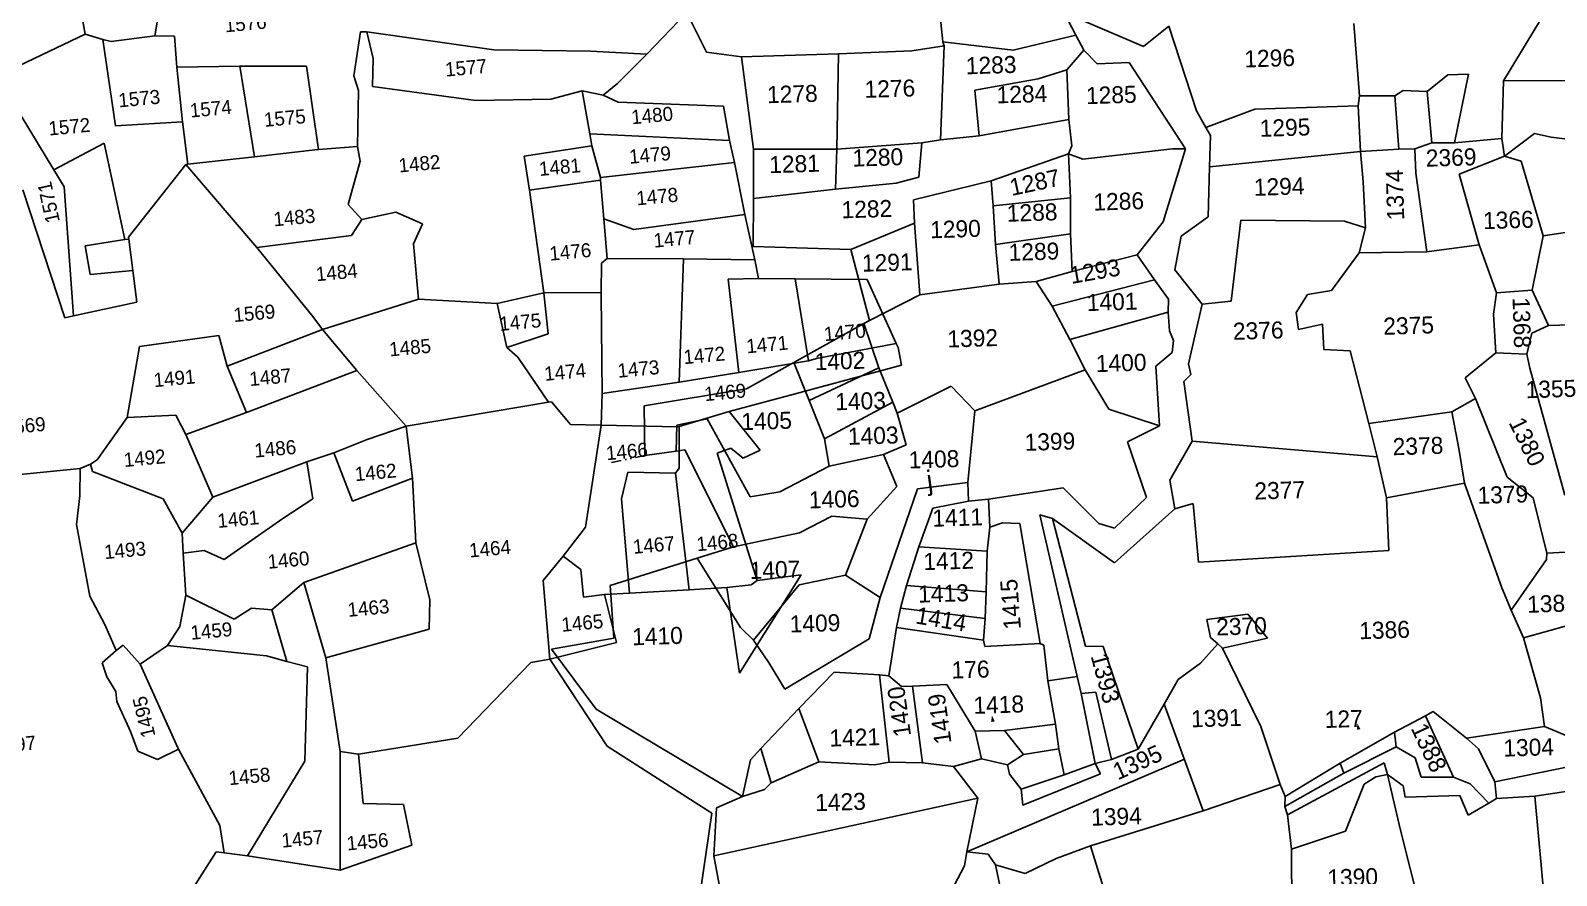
# Model space of a CAD drawing. Header units: metres. Extents: x 277585 to 230369286191, y 2057030 to 115415464409.
# Drawn here: x 279539 to 280332, y 2057483 to 2057923 of the extents above; entities that cross this region are included whole.
import ezdxf
from ezdxf.enums import TextEntityAlignment as Align

# ---------------------------------------------------------------- set-up
doc = ezdxf.new("R2010")
doc.units = ezdxf.units.M
doc.header["$MEASUREMENT"] = 0
doc.linetypes.add('DIVIDE', pattern=[1.25, 0.5, -0.25, 0, -0.25, 0, -0.25])
for name, color, linetype in [('OFF', 1, 'Continuous'), ('POLY_PARCEL', 6, 'Continuous'), ('POLY_ROAD', 30, 'Continuous'), ('TEXT_MAPOUT', 7, 'Continuous'), ('TEXT_PARCEL', 7, 'Continuous'), ('V_BOUND_LINE', 7, 'Continuous'), ('V_DIVIDE_LINE', 7, 'DIVIDE')]:
    doc.layers.add(name, color=color, linetype=linetype)
doc.styles.add('TEXT_MAP', font='', dxfattribs={"height": 1.8})
doc.styles.get('TEXT_MAP').set_extended_font_data('Kruti Dev 050')

msp = doc.modelspace()

# ---------------------------------------------------------------- hatches: boundary and pattern name
h = msp.add_hatch(color=256)
h.paths.add_polyline_path([(280039.15, 2057563.23), (280040.11, 2057563.4), (280038.61, 2057566.35)])
h.paths.add_polyline_path([(280038.61, 2057566.35), (280038.2, 2057563.07), (280039.15, 2057563.23)])
h = msp.add_hatch(color=256)
h.paths.add_polyline_path([(280229.17, 2057559.19), (280230.12, 2057559.36), (280228.62, 2057562.31)])
h.paths.add_polyline_path([(280228.62, 2057562.31), (280228.22, 2057559.02), (280229.17, 2057559.19)])

# ---------------------------------------------------------------- linework, layer by layer
at = {"layer": 'OFF'}
for p, q in [((280063.5, 2057670.81), (280070.1, 2057668.83)), ((280138.61, 2057543.76), (280025.63, 2057495.63)), ((279894.13, 2057493.49), (280031.29, 2057523.46))]:
    msp.add_line(p, q, dxfattribs=at)
at = {"layer": 'POLY_PARCEL'}
for p, q in [((279560.06, 2057961.59), (279567.41, 2057920.59)), ((279609.94, 2057957.41), (279603.55, 2057919.72)), ((280013.11, 2057916.71), (280010.02, 2057946.14)), ((279859.22, 2057910.25), (279879.79, 2057931.79)), ((280304.54, 2057896.41), (280323.16, 2057927.24)), ((279567.41, 2057920.59), (279521.36, 2057898.88)), ((279567.41, 2057920.59), (279576.5, 2057917.9)), ((279580.84, 2057916.89), (279603.55, 2057919.72)), ((279603.55, 2057919.72), (279613.81, 2057919.61)), ((279613.81, 2057919.61), (279614.98, 2057903.45)), ((279706.96, 2057898.95), (279710.48, 2057921.89)), ((279710.48, 2057921.89), (279713.66, 2057921.83)), ((279713.66, 2057921.83), (279717.07, 2057908.01)), ((279713.66, 2057921.83), (279779.78, 2057912.43)), ((280049.63, 2057912.33), (280082.27, 2057920.11)), ((280226.77, 2057926.24), (280229.71, 2057888.62)), ((279576.5, 2057917.9), (279583.16, 2057872.95)), ((279576.5, 2057917.9), (279580.84, 2057916.89)), ((279779.78, 2057912.43), (279830.04, 2057911.81)), ((279830.04, 2057911.81), (279859.22, 2057910.25)), ((279958.88, 2057910.46), (279997.05, 2057911.94)), ((279997.05, 2057911.94), (280013.71, 2057914.59)), ((280013.71, 2057914.59), (280011.93, 2057865.64)), ((280013.11, 2057916.71), (280049.63, 2057912.33)), ((280013.71, 2057914.59), (280013.11, 2057916.71)), ((280077.46, 2057902.18), (280086.3, 2057912.39)), ((279614.98, 2057903.45), (279647.8, 2057904.03)), ((279617.98, 2057875.11), (279614.98, 2057903.45)), ((279647.8, 2057904.03), (279682.44, 2057904.08)), ((279647.8, 2057904.03), (279655.35, 2057856.95)), ((279682.44, 2057904.08), (279688.59, 2057860.75)), ((279717.07, 2057908.01), (279716.66, 2057893.49)), ((279843.94, 2057895.08), (279859.22, 2057910.25)), ((279958.88, 2057910.46), (279908.42, 2057908.81)), ((279957.95, 2057860.93), (279958.88, 2057910.46)), ((279551.01, 2057850.06), (279521.36, 2057898.88)), ((279709.43, 2057891.4), (279706.96, 2057898.95)), ((279836.65, 2057889), (279843.94, 2057895.08)), ((280062.62, 2057897.45), (280029.78, 2057891.55)), ((280077.46, 2057902.18), (280062.62, 2057897.45)), ((280078.56, 2057876.24), (280077.46, 2057902.18)), ((280275.54, 2057899.49), (280264.8, 2057890.92)), ((280286.23, 2057899.82), (280275.54, 2057899.49)), ((280279.07, 2057864.16), (280286.23, 2057899.82)), ((280304.54, 2057896.41), (280303.61, 2057866.44)), ((280339.08, 2057896.55), (280304.54, 2057896.41)), ((279708.94, 2057862.3), (279709.43, 2057891.4)), ((279716.66, 2057893.49), (279770.37, 2057886.13)), ((279770.37, 2057886.13), (279809.38, 2057886.92)), ((279809.38, 2057886.92), (279825.62, 2057891.14)), ((279836.65, 2057889), (279825.62, 2057891.14)), ((279825.62, 2057891.14), (279829.63, 2057868.83)), ((279844.36, 2057885.31), (279836.65, 2057889)), ((280029.78, 2057891.55), (280032.04, 2057867.78)), ((280229.71, 2057888.62), (280228.95, 2057883.4)), ((280229.71, 2057888.62), (280248.05, 2057888.57)), ((280248.05, 2057888.57), (280252.25, 2057891.45)), ((280248.05, 2057888.57), (280250.13, 2057860.82)), ((280252.25, 2057891.45), (280264.8, 2057890.92)), ((280264.8, 2057890.92), (280267.15, 2057864.1)), ((279899.06, 2057883.26), (279844.36, 2057885.31)), ((279902.2, 2057865.4), (279899.06, 2057883.26)), ((280175.19, 2057881.75), (280149.83, 2057872.14)), ((280228.95, 2057883.4), (280175.19, 2057881.75)), ((280230.13, 2057859.58), (280228.95, 2057883.4)), ((279583.16, 2057872.95), (279617.98, 2057875.11)), ((279620.76, 2057853.04), (279617.98, 2057875.11)), ((280032.04, 2057867.78), (280078.56, 2057876.24)), ((280080.2, 2057862.54), (280078.56, 2057876.24)), ((279551.01, 2057850.06), (279577.29, 2057863.92)), ((279577.29, 2057863.92), (279588.02, 2057813.83)), ((279829.63, 2057868.83), (279902.2, 2057865.4)), ((279829.63, 2057868.83), (279830.75, 2057862.65)), ((279904.75, 2057853.86), (279902.2, 2057865.4)), ((279957.95, 2057860.93), (280002.19, 2057864.12)), ((280002.19, 2057864.12), (280000.59, 2057846.35)), ((280011.93, 2057865.64), (280002.19, 2057864.12)), ((280032.04, 2057867.78), (280011.93, 2057865.64)), ((280267.15, 2057864.1), (280258.37, 2057861.08)), ((280267.15, 2057864.1), (280279.07, 2057864.16)), ((280303.61, 2057866.44), (280279.07, 2057864.16)), ((280305.08, 2057857.15), (280303.61, 2057866.44)), ((280320.62, 2057868.93), (280305.08, 2057857.15)), ((280329.24, 2057867.05), (280320.62, 2057868.93)), ((280343.05, 2057865.34), (280329.24, 2057867.05)), ((279620.76, 2057853.04), (279655.35, 2057856.95)), ((279655.35, 2057856.95), (279688.23, 2057860.72)), ((279688.23, 2057860.72), (279688.59, 2057860.75)), ((279688.59, 2057860.75), (279708.94, 2057862.3)), ((279708.94, 2057862.3), (279710.36, 2057854.65)), ((279830.75, 2057862.65), (279795.55, 2057857.25)), ((279795.55, 2057857.25), (279798.26, 2057839.48)), ((279830.75, 2057862.65), (279835.12, 2057846.1)), ((279957.95, 2057860.93), (279914.69, 2057860.87)), ((279957.36, 2057840.14), (279957.95, 2057860.93)), ((280038.26, 2057844.45), (280078.49, 2057858.51)), ((280078.49, 2057858.51), (280080.2, 2057862.54)), ((280078.49, 2057858.51), (280079.5, 2057835.62)), ((280078.49, 2057858.51), (280085.92, 2057855.68)), ((280085.92, 2057855.68), (280132.53, 2057861.08)), ((280132.53, 2057861.08), (280139.23, 2057861.13)), ((280230.13, 2057859.58), (280151.73, 2057851.71)), ((280250.13, 2057860.82), (280230.13, 2057859.58)), ((280231.5, 2057843.89), (280230.13, 2057859.58)), ((280258.37, 2057861.08), (280250.13, 2057860.82)), ((280258.88, 2057848.4), (280258.37, 2057861.08)), ((280281.52, 2057847.87), (280305.08, 2057857.15)), ((280305.08, 2057857.15), (280313.72, 2057854.66)), ((279556.41, 2057841.37), (279551.01, 2057850.06)), ((279619.67, 2057852.92), (279589.96, 2057815.17)), ((279619.67, 2057852.92), (279620.76, 2057853.04)), ((279656.57, 2057809.72), (279619.67, 2057852.92)), ((279710.36, 2057854.65), (279703.97, 2057832.15)), ((279835.12, 2057846.1), (279904.75, 2057853.86)), ((279910.21, 2057826.88), (279904.75, 2057853.86)), ((280264.71, 2057807.44), (280258.88, 2057848.4)), ((280291.81, 2057811.21), (280281.52, 2057847.87)), ((280313.72, 2057854.66), (280325.16, 2057815.73)), ((279556.75, 2057773.21), (279535, 2057839.73)), ((279561.24, 2057774.18), (279556.41, 2057841.37)), ((279798.26, 2057839.48), (279835.24, 2057844.69)), ((279798.26, 2057839.48), (279805.71, 2057786.12)), ((279835.12, 2057846.1), (279835.24, 2057844.69)), ((279835.24, 2057844.69), (279836.93, 2057824.72)), ((279957.36, 2057840.14), (279914.61, 2057835.2)), ((279988.76, 2057843.24), (279957.36, 2057840.14)), ((280000.59, 2057846.35), (279988.76, 2057843.24)), ((280038.26, 2057844.45), (279997.78, 2057834.51)), ((280039.27, 2057831.34), (280038.26, 2057844.45)), ((280232.82, 2057819.98), (280231.5, 2057843.89)), ((279703.97, 2057832.15), (279711.06, 2057824.34)), ((279997.78, 2057834.51), (279998.29, 2057822.47)), ((280079.5, 2057835.62), (280039.27, 2057831.34)), ((280039.27, 2057831.34), (280040.47, 2057811.32)), ((280079.44, 2057816.79), (280079.5, 2057835.62)), ((279705.82, 2057816.07), (279711.06, 2057824.34)), ((279711.06, 2057824.34), (279728.74, 2057828.1)), ((279728.74, 2057828.1), (279742.74, 2057821.99)), ((279836.93, 2057824.72), (279852.48, 2057819.1)), ((279836.93, 2057824.72), (279838.68, 2057804.03)), ((279852.48, 2057819.1), (279910.21, 2057826.88)), ((279915.35, 2057803.32), (279910.21, 2057826.88)), ((280162.91, 2057781.89), (280168.04, 2057823.91)), ((280168.04, 2057823.91), (280221.87, 2057823.42)), ((280221.87, 2057823.42), (280232.82, 2057819.98)), ((279656.57, 2057809.72), (279705.82, 2057816.07)), ((279742.74, 2057821.99), (279738.05, 2057811.66)), ((279998.29, 2057822.47), (279965.22, 2057808.73)), ((280001.22, 2057785.06), (279998.29, 2057822.47)), ((280040.47, 2057811.32), (280079.44, 2057816.79)), ((280079.44, 2057816.79), (280080.34, 2057797.26)), ((280229.42, 2057807), (280232.82, 2057819.98)), ((280319.44, 2057787.61), (280325.16, 2057815.73)), ((280325.16, 2057815.73), (280339, 2057817.85)), ((279588.02, 2057813.83), (279567.41, 2057810.6)), ((279567.41, 2057810.6), (279569.87, 2057795.63)), ((279590.09, 2057814.16), (279588.02, 2057813.83)), ((279589.96, 2057815.17), (279590.09, 2057814.16)), ((279590.09, 2057814.16), (279592.13, 2057797.73)), ((279685.71, 2057773.92), (279656.57, 2057809.72)), ((279738.05, 2057811.66), (279740.61, 2057782.88)), ((280042.3, 2057790.65), (280040.47, 2057811.32)), ((280291.81, 2057811.21), (280264.71, 2057807.44)), ((280300.84, 2057786.12), (280291.81, 2057811.21)), ((279835.49, 2057786.3), (279835.72, 2057801.64)), ((279835.72, 2057801.64), (279838.68, 2057804.03)), ((279838.68, 2057804.03), (279878.29, 2057803.84)), ((279878.29, 2057803.84), (279876.14, 2057739.69)), ((279878.29, 2057803.84), (279915.35, 2057803.32)), ((279917.23, 2057793.68), (279915.35, 2057803.32)), ((280080.34, 2057797.26), (280114.15, 2057805.92)), ((280229.42, 2057807), (280215.02, 2057787.46)), ((280264.71, 2057807.44), (280229.42, 2057807)), ((279569.87, 2057795.63), (279592.13, 2057797.73)), ((279592.13, 2057797.73), (279594.18, 2057781.29)), ((279901.55, 2057793.28), (279917.23, 2057793.68)), ((279907.13, 2057744.69), (279901.55, 2057793.28)), ((279936.39, 2057793.5), (279917.23, 2057793.68)), ((279936.39, 2057793.5), (279943.32, 2057750.89)), ((279973.75, 2057793.05), (279936.39, 2057793.5)), ((279988.89, 2057759.76), (279973.75, 2057793.05)), ((280061.54, 2057792.11), (280042.3, 2057790.65)), ((280061.54, 2057792.11), (280080.34, 2057797.26)), ((280069.89, 2057779.24), (280061.54, 2057792.11)), ((280069.89, 2057779.24), (280123.11, 2057792.91)), ((279781.47, 2057780.68), (279805.71, 2057786.12)), ((279805.71, 2057786.12), (279835.49, 2057786.3)), ((279805.71, 2057786.12), (279808.05, 2057764.79)), ((279835.47, 2057785.36), (279835.49, 2057786.3)), ((279836.03, 2057733.83), (279835.47, 2057785.36)), ((279974.91, 2057771.75), (280001.22, 2057785.06)), ((280042.3, 2057790.65), (280001.22, 2057785.06)), ((280202.56, 2057785.24), (280196.73, 2057775.89)), ((280215.02, 2057787.46), (280202.56, 2057785.24)), ((280300.84, 2057786.12), (280299.34, 2057775.07)), ((280319.44, 2057787.61), (280300.84, 2057786.12)), ((280327.81, 2057769.21), (280319.44, 2057787.61)), ((279594.18, 2057781.29), (279561.24, 2057774.18)), ((279740.61, 2057782.88), (279690.62, 2057767.18)), ((279781.47, 2057780.68), (279740.61, 2057782.88)), ((279786.43, 2057757.83), (279781.47, 2057780.68)), ((280079.05, 2057761.92), (280069.89, 2057779.24)), ((280079.05, 2057761.92), (280130.24, 2057776.06)), ((280147.95, 2057780.25), (280162.91, 2057781.89)), ((280196.73, 2057775.89), (280197.91, 2057767.07)), ((279561.24, 2057774.18), (279556.75, 2057773.21)), ((279690.62, 2057767.18), (279685.71, 2057773.92)), ((279979.75, 2057747.13), (279972.11, 2057770.19)), ((280197.91, 2057767.07), (280210.36, 2057769.9)), ((280210.36, 2057769.9), (280211.07, 2057756.78)), ((280299.34, 2057775.07), (280300.57, 2057754.94)), ((280319.21, 2057765.29), (280327.81, 2057769.21)), ((280339.26, 2057769.57), (280327.81, 2057769.21)), ((279636.83, 2057763.93), (279595.64, 2057758.33)), ((279641.14, 2057748.08), (279636.83, 2057763.93)), ((279641.14, 2057748.08), (279690.62, 2057767.18)), ((279690.62, 2057767.18), (279708.51, 2057745.88)), ((279808.05, 2057764.79), (279786.43, 2057757.83)), ((280087.11, 2057746.13), (280079.05, 2057761.92)), ((280316.64, 2057754.36), (280319.21, 2057765.29)), ((279595.64, 2057758.33), (279589.19, 2057721.34)), ((279786.43, 2057757.83), (279792.21, 2057752.71)), ((279792.21, 2057752.71), (279808.22, 2057729.26)), ((279943.32, 2057750.89), (279947.46, 2057751.98)), ((279947.46, 2057751.98), (279988.89, 2057759.76)), ((279989.81, 2057757.74), (279988.89, 2057759.76)), ((279991.64, 2057748.59), (279989.81, 2057757.74)), ((280211.07, 2057756.78), (280224.85, 2057755.98)), ((280224.85, 2057755.98), (280234.48, 2057718.21)), ((280284.52, 2057742), (280300.57, 2057754.94)), ((280300.57, 2057754.94), (280316.64, 2057754.36)), ((280316.64, 2057754.36), (280318.14, 2057747.02)), ((279651.17, 2057723.93), (279641.14, 2057748.08)), ((279708.51, 2057745.88), (279651.17, 2057723.93)), ((279708.51, 2057745.88), (279734.19, 2057716.83)), ((279876.14, 2057739.69), (279907.13, 2057744.69)), ((279943.32, 2057750.89), (279907.13, 2057744.69)), ((279943.58, 2057730.13), (279935.66, 2057749.97)), ((279938.96, 2057734.36), (279991.64, 2057748.59)), ((279943.58, 2057730.13), (279979.75, 2057747.13)), ((279979.75, 2057747.13), (279987.03, 2057729.32)), ((280029.66, 2057724.82), (280087.11, 2057746.13)), ((280087.11, 2057746.13), (280099.35, 2057725.73)), ((280318.14, 2057747.02), (280336.37, 2057680.96)), ((279876.14, 2057739.69), (279836.03, 2057733.83)), ((280017.35, 2057737.58), (279989.34, 2057723.58)), ((280029.66, 2057724.82), (280017.35, 2057737.58)), ((280289.88, 2057731.18), (280284.52, 2057742)), ((279734.19, 2057716.83), (279808.22, 2057729.26)), ((279808.22, 2057729.26), (279809.72, 2057729.52)), ((279809.72, 2057729.52), (279819.52, 2057717.66)), ((279836.03, 2057733.83), (279835.45, 2057717.38)), ((279902.07, 2057724.54), (279938.96, 2057734.36)), ((279951.53, 2057710.2), (279943.58, 2057730.13)), ((279987.03, 2057729.32), (279951.53, 2057710.2)), ((279989.34, 2057723.58), (279987.03, 2057729.32)), ((280289.88, 2057731.18), (280277.55, 2057724.38)), ((280306.42, 2057690.43), (280289.88, 2057731.18)), ((279589.19, 2057721.34), (279573.56, 2057699.39)), ((279614.52, 2057722.64), (279589.19, 2057721.34)), ((279619.71, 2057712.52), (279614.52, 2057722.64)), ((279619.71, 2057712.52), (279651.17, 2057723.93)), ((279890.6, 2057720.7), (279874.8, 2057717.46)), ((279876.05, 2057716.76), (279902.07, 2057724.54)), ((279912.94, 2057680.13), (279890.6, 2057720.7)), ((279918.18, 2057704.45), (279902.07, 2057724.54)), ((279989.34, 2057723.58), (279994.12, 2057707.23)), ((280026.15, 2057687.57), (280029.66, 2057724.82)), ((280099.35, 2057725.73), (280125.63, 2057717.06)), ((280277.55, 2057724.38), (280234.48, 2057718.21)), ((280281.2, 2057705.24), (280277.55, 2057724.38)), ((279633.7, 2057679.91), (279619.71, 2057712.52)), ((279713.97, 2057710), (279734.19, 2057716.83)), ((279734.19, 2057716.83), (279737.41, 2057689.92)), ((279819.52, 2057717.66), (279835.45, 2057717.38)), ((279835.45, 2057717.38), (279827.31, 2057664.33)), ((279835.45, 2057717.38), (279875.13, 2057716.48)), ((279874.8, 2057717.46), (279874.51, 2057703.93)), ((279875.13, 2057716.48), (279876.05, 2057716.76)), ((279876.05, 2057716.76), (279876.07, 2057695.02)), ((280234.48, 2057718.21), (280238.83, 2057700.91)), ((279696.59, 2057703.08), (279713.97, 2057710)), ((279895.74, 2057702.85), (279902.86, 2057705.48)), ((279902.86, 2057705.48), (279909.25, 2057700.18)), ((279909.25, 2057700.18), (279918.18, 2057704.45)), ((279951.53, 2057710.2), (279954.03, 2057696.05)), ((279994.12, 2057707.23), (279982.28, 2057702.11)), ((280238.83, 2057700.91), (280142.64, 2057709.01)), ((280284.19, 2057687.31), (280281.2, 2057705.24)), ((279570.18, 2057697.14), (279564.73, 2057694.87)), ((279573.56, 2057699.39), (279570.18, 2057697.14)), ((279571.24, 2057693.35), (279570.18, 2057697.14)), ((279682.55, 2057698.24), (279633.7, 2057679.91)), ((279696.59, 2057703.08), (279682.55, 2057698.24)), ((279685.74, 2057679.1), (279682.55, 2057698.24)), ((279706.36, 2057677.84), (279696.59, 2057703.08)), ((279916.64, 2057636.59), (279895.74, 2057702.85)), ((279982.28, 2057702.11), (279954.03, 2057696.05)), ((279989.21, 2057685.52), (279982.28, 2057702.11)), ((280238.83, 2057700.91), (280243.76, 2057679.65)), ((279507.89, 2057689.17), (279564.73, 2057694.87)), ((279564.73, 2057694.87), (279564.64, 2057680.72)), ((279607.91, 2057679.1), (279571.24, 2057693.35)), ((279737.41, 2057689.92), (279706.36, 2057677.84)), ((279739.17, 2057656.28), (279737.41, 2057689.92)), ((279849.4, 2057692.89), (279846.08, 2057679.15)), ((279874.19, 2057692.37), (279849.4, 2057692.89)), ((279876.07, 2057695.02), (279874.19, 2057692.37)), ((279874.19, 2057692.37), (279881.23, 2057631.86)), ((279954.03, 2057696.05), (279928.45, 2057682.74)), ((280319.9, 2057679.54), (280306.42, 2057690.43)), ((279564.64, 2057680.72), (279562.85, 2057665.72)), ((279928.45, 2057682.74), (279912.94, 2057680.13)), ((279973.83, 2057668.55), (279989.21, 2057685.52)), ((279999.95, 2057684.32), (279980.58, 2057627.81)), ((280026.15, 2057687.57), (279999.95, 2057684.32)), ((280026.44, 2057677.8), (280026.15, 2057687.57)), ((280243.76, 2057679.65), (280284.19, 2057687.31)), ((280284.19, 2057687.31), (280303.59, 2057632.9)), ((279617.7, 2057661.29), (279607.91, 2057679.1)), ((279633.7, 2057679.91), (279617.7, 2057661.29)), ((279670.09, 2057668.81), (279685.74, 2057679.1)), ((279846.08, 2057679.15), (279850.29, 2057630.07)), ((280007.9, 2057674.17), (280000.57, 2057654.09)), ((280026.44, 2057677.8), (280007.9, 2057674.17)), ((280036.84, 2057678.88), (280026.44, 2057677.8)), ((280143.26, 2057676.58), (280133.75, 2057673.89)), ((280146.03, 2057646.1), (280143.26, 2057676.58)), ((280243.76, 2057679.65), (280244.91, 2057652.19)), ((280326.95, 2057650.85), (280319.9, 2057679.54)), ((279562.85, 2057665.72), (279569.85, 2057628.57)), ((279639.54, 2057647.59), (279670.09, 2057668.81)), ((279955.44, 2057670.12), (279938.58, 2057661.36)), ((279973.83, 2057668.55), (279955.44, 2057670.12)), ((279962.49, 2057639.48), (279973.83, 2057668.55)), ((280070.1, 2057668.83), (280087.28, 2057602.57)), ((279618.33, 2057650.92), (279617.7, 2057661.29)), ((279827.31, 2057664.33), (279815.82, 2057649.29)), ((279938.58, 2057661.36), (279904.23, 2057654.07)), ((280036.11, 2057651.81), (280037.6, 2057664.28)), ((279618.33, 2057650.92), (279629.21, 2057652.28)), ((279619.66, 2057628.97), (279618.33, 2057650.92)), ((279629.21, 2057652.28), (279639.54, 2057647.59)), ((279739.17, 2057656.28), (279680.99, 2057635.67)), ((279746.53, 2057626.58), (279739.17, 2057656.28)), ((279805.33, 2057636.65), (279815.82, 2057649.29)), ((279815.82, 2057649.29), (279824.95, 2057642.36)), ((279994.15, 2057634.03), (280000.57, 2057654.09)), ((280000.57, 2057654.09), (280036.11, 2057651.81)), ((280036.11, 2057651.81), (280035.53, 2057630.71)), ((280244.91, 2057652.19), (280146.03, 2057646.1)), ((280326.75, 2057647.48), (280326.95, 2057650.85)), ((280326.95, 2057650.85), (280343.14, 2057651.65)), ((279824.95, 2057642.36), (279826.29, 2057628)), ((279885.46, 2057648.18), (279907.99, 2057612.14)), ((280308.5, 2057621.15), (280326.75, 2057647.48)), ((279664.3, 2057621.39), (279680.99, 2057635.67)), ((279680.99, 2057635.67), (279692.42, 2057596.45)), ((279808.93, 2057595.76), (279805.33, 2057636.65)), ((279913.42, 2057634.32), (279900.78, 2057632.99)), ((279907.39, 2057588.46), (279939.45, 2057639.54)), ((279916.64, 2057636.59), (279913.42, 2057634.32)), ((279938.49, 2057634.46), (279914.61, 2057605.62)), ((279939.45, 2057639.54), (279916.64, 2057636.59)), ((279962.49, 2057639.48), (279938.49, 2057634.46)), ((279980.58, 2057627.81), (279962.49, 2057639.48)), ((279994.15, 2057634.03), (279991.15, 2057622.32)), ((280035.53, 2057630.71), (279994.15, 2057634.03)), ((279569.85, 2057628.57), (279577.59, 2057613.74)), ((279616.57, 2057612.78), (279619.66, 2057628.97)), ((279619.66, 2057628.97), (279644.86, 2057616.48)), ((279746.18, 2057611.35), (279746.53, 2057626.58)), ((279826.29, 2057628), (279837.23, 2057629.31)), ((279837.23, 2057629.31), (279850.29, 2057630.07)), ((279843.48, 2057604.38), (279837.23, 2057629.31)), ((279850.29, 2057630.07), (279881.23, 2057631.86)), ((279881.23, 2057631.86), (279900.78, 2057632.99)), ((279900.78, 2057632.99), (279907.39, 2057588.46)), ((279974.82, 2057606.24), (279980.58, 2057627.81)), ((280035.03, 2057616.94), (280035.53, 2057630.71)), ((280303.59, 2057632.9), (280308.5, 2057621.15)), ((279644.86, 2057616.48), (279653.86, 2057622.26)), ((279653.86, 2057622.26), (279664.3, 2057621.39)), ((279672.1, 2057594.56), (279664.3, 2057621.39)), ((279989.01, 2057612.17), (279991.15, 2057622.32)), ((279991.15, 2057622.32), (280035.03, 2057616.94)), ((280171.68, 2057619.2), (280150.36, 2057616.41)), ((280181.85, 2057606.68), (280171.68, 2057619.2)), ((280314.85, 2057606.78), (280308.5, 2057621.15)), ((279577.59, 2057613.74), (279583.45, 2057600.16)), ((279610.16, 2057602.92), (279616.57, 2057612.78)), ((279692.42, 2057596.45), (279746.18, 2057611.35)), ((279907.99, 2057612.14), (279914.61, 2057605.62)), ((279989.01, 2057612.17), (279985.01, 2057587.13)), ((280034.16, 2057605.61), (279989.01, 2057612.17)), ((280035.03, 2057616.94), (280034.16, 2057605.61)), ((280150.36, 2057616.41), (280152.18, 2057606.99)), ((280350.01, 2057616.72), (280314.85, 2057606.78)), ((279583.45, 2057600.16), (279587.08, 2057602.97)), ((279587.08, 2057602.97), (279595.88, 2057593.11)), ((279610.16, 2057602.92), (279595.88, 2057593.11)), ((279661.58, 2057597.47), (279610.16, 2057602.92)), ((279808.93, 2057595.76), (279843.48, 2057604.38)), ((279914.61, 2057605.62), (279922.92, 2057593.65)), ((279930.98, 2057580.14), (279974.82, 2057606.24)), ((280034.87, 2057602.27), (280034.16, 2057605.61)), ((280063.68, 2057603.93), (280034.87, 2057602.27)), ((280087.28, 2057602.57), (280096.46, 2057602.24)), ((280096.46, 2057602.24), (280114.59, 2057548.93)), ((280155.95, 2057603.75), (280147.09, 2057593.7)), ((280152.18, 2057606.99), (280155.95, 2057603.75)), ((280155.95, 2057603.75), (280158.47, 2057601.38)), ((280158.47, 2057601.38), (280181.85, 2057606.68)), ((280178.36, 2057560.74), (280158.47, 2057601.38)), ((280314.85, 2057606.78), (280323.76, 2057575.58)), ((279583.45, 2057600.16), (279576.27, 2057593.83)), ((279576.27, 2057593.83), (279578.7, 2057586.64)), ((279672.1, 2057594.56), (279661.58, 2057597.47)), ((279682.97, 2057591.69), (279672.1, 2057594.56)), ((279699.8, 2057547.68), (279692.42, 2057596.45)), ((279760.99, 2057554.6), (279799.05, 2057594.02)), ((279799.05, 2057594.02), (279808.93, 2057595.76)), ((279838.68, 2057550.44), (279808.93, 2057595.76)), ((279922.92, 2057593.65), (279930.98, 2057580.14)), ((280147.09, 2057593.7), (280135.42, 2057585.09)), ((279578.7, 2057586.64), (279583.31, 2057578.94)), ((279595.88, 2057593.11), (279615.48, 2057549.71)), ((279681.52, 2057542.79), (279682.97, 2057591.69)), ((279956.69, 2057589.05), (279938.31, 2057570.15)), ((279980.1, 2057587.59), (279956.69, 2057589.05)), ((279985.16, 2057542.21), (279980.1, 2057587.59)), ((279980.1, 2057587.59), (279985.01, 2057587.13)), ((279985.01, 2057587.13), (279991.6, 2057581.52)), ((280084.96, 2057577.97), (280082.88, 2057586.79)), ((279583.31, 2057578.94), (279583.8, 2057573.69)), ((279991.6, 2057581.52), (279997.4, 2057581.7)), ((280015.11, 2057582.55), (279997.4, 2057581.7)), ((279997.4, 2057581.7), (280002.6, 2057541.83)), ((280029.92, 2057558.25), (280015.11, 2057582.55)), ((280071.69, 2057561.98), (280067.7, 2057584.46)), ((280092.59, 2057578.5), (280084.96, 2057577.97)), ((280084.96, 2057577.97), (280092.19, 2057541.52)), ((280100.69, 2057543.61), (280092.59, 2057578.5)), ((280135.42, 2057585.09), (280128.17, 2057572.34)), ((279583.8, 2057573.69), (279590.91, 2057558.1)), ((279918.46, 2057549.38), (279938.31, 2057570.15)), ((279938.31, 2057570.15), (279948.64, 2057542.36)), ((280128.17, 2057572.34), (280114.59, 2057548.93)), ((280128.17, 2057572.34), (280148.43, 2057516.89)), ((280323.76, 2057575.58), (280325.74, 2057560.66)), ((280071.69, 2057561.98), (280045.19, 2057558.72)), ((280073.31, 2057549.19), (280071.69, 2057561.98)), ((280264.02, 2057566.26), (280247.77, 2057557.82)), ((280264.02, 2057566.26), (280267.93, 2057568.52)), ((280278.46, 2057534.31), (280264.02, 2057566.26)), ((280267.93, 2057568.52), (280285.17, 2057554.69)), ((279590.91, 2057558.1), (279594.69, 2057547.85)), ((279709.45, 2057546.27), (279760.99, 2057554.6)), ((280029.92, 2057558.25), (280045.19, 2057558.72)), ((280033.11, 2057543.99), (280029.92, 2057558.25)), ((280045.19, 2057558.72), (280055.05, 2057546.19)), ((280188.37, 2057530.64), (280178.36, 2057560.74)), ((280219.53, 2057541.68), (280247.77, 2057557.82)), ((280247.77, 2057557.82), (280248.62, 2057550.21)), ((280285.17, 2057554.69), (280325.74, 2057560.66)), ((280285.17, 2057554.69), (280291.46, 2057549.08)), ((280325.74, 2057560.66), (280341.54, 2057554.12)), ((279594.69, 2057547.85), (279604.99, 2057543.51)), ((279604.99, 2057543.51), (279615.84, 2057549.03)), ((279615.48, 2057549.71), (279615.84, 2057549.03)), ((279615.84, 2057549.03), (279637.26, 2057509.35)), ((279699.8, 2057547.68), (279699.87, 2057486.02)), ((279709.45, 2057546.27), (279699.8, 2057547.68)), ((279711.83, 2057520.7), (279709.45, 2057546.27)), ((279892.98, 2057515.75), (279838.68, 2057550.44)), ((279918.46, 2057549.38), (279913.14, 2057543.41)), ((279923.9, 2057531.51), (279918.46, 2057549.38)), ((280055.05, 2057546.19), (280046.66, 2057540.73)), ((280055.05, 2057546.19), (280073.31, 2057549.19)), ((280076.17, 2057535.53), (280073.31, 2057549.19)), ((280114.59, 2057548.93), (280100.69, 2057543.61)), ((280221.52, 2057536.54), (280248.62, 2057550.21)), ((280248.62, 2057550.21), (280258.58, 2057544.4)), ((280291.46, 2057549.08), (280299.93, 2057531.92)), ((279651.79, 2057493.55), (279681.52, 2057542.79)), ((279913.14, 2057543.41), (279908.93, 2057524.38)), ((279948.64, 2057542.36), (279923.9, 2057531.51)), ((279948.64, 2057542.36), (279977.73, 2057540.8)), ((279977.73, 2057540.8), (279985.16, 2057542.21)), ((280002.6, 2057541.83), (279985.16, 2057542.21)), ((280002.6, 2057541.83), (280018.56, 2057539.87)), ((280033.11, 2057543.99), (280018.56, 2057539.87)), ((280018.56, 2057539.87), (280031.29, 2057523.46)), ((280046.66, 2057540.73), (280033.11, 2057543.99)), ((280046.66, 2057540.73), (280047.73, 2057535.88)), ((280076.17, 2057535.53), (280092.19, 2057541.52)), ((280092.19, 2057541.52), (280100.69, 2057543.61)), ((280092.19, 2057541.52), (280095.11, 2057536.11)), ((280219.53, 2057541.68), (280191.01, 2057524.3)), ((280242.45, 2057541.77), (280192.22, 2057514.87)), ((280221.52, 2057536.54), (280219.53, 2057541.68)), ((280244.17, 2057535.71), (280242.45, 2057541.77)), ((280258.58, 2057544.4), (280261.64, 2057534.41)), ((280346.51, 2057541.44), (280299.93, 2057531.92)), ((279920.34, 2057528.04), (279923.9, 2057531.51)), ((280047.73, 2057535.88), (280053.77, 2057528.12)), ((280053.77, 2057528.12), (280076.17, 2057535.53)), ((280095.11, 2057536.11), (280054.64, 2057519.89)), ((280148.43, 2057516.89), (280188.37, 2057530.64)), ((280188.37, 2057530.64), (280191.01, 2057524.3)), ((280190.86, 2057519.1), (280221.52, 2057536.54)), ((280232.09, 2057530.76), (280222.44, 2057506.32)), ((280238.09, 2057534.61), (280232.09, 2057530.76)), ((280244.17, 2057535.71), (280238.09, 2057534.61)), ((280244.17, 2057535.71), (280252.3, 2057529.85)), ((280250.84, 2057507.5), (280244.17, 2057535.71)), ((280261.64, 2057534.41), (280268.67, 2057534.32)), ((280268.67, 2057534.32), (280278.46, 2057534.31)), ((280287.12, 2057530.91), (280278.46, 2057534.31)), ((280296.91, 2057520.82), (280287.12, 2057530.91)), ((280299.93, 2057531.92), (280300.81, 2057523.39)), ((280368.9, 2057531.57), (280320.8, 2057524.6)), ((279908.93, 2057524.38), (279920.34, 2057528.04)), ((280031.29, 2057523.46), (280025.63, 2057495.63)), ((280054.64, 2057519.89), (280053.77, 2057528.12)), ((280191.01, 2057524.3), (280190.86, 2057519.1)), ((280252.3, 2057529.85), (280253.39, 2057524.07)), ((280253.39, 2057524.07), (280281.8, 2057524.94)), ((280281.8, 2057524.94), (280286.09, 2057514.69)), ((280300.81, 2057523.39), (280296.91, 2057520.82)), ((280300.81, 2057523.39), (280320.8, 2057524.6)), ((280320.8, 2057524.6), (280325.85, 2057469.75)), ((279732.74, 2057520.17), (279711.83, 2057520.7)), ((279737.18, 2057499.04), (279732.74, 2057520.17)), ((279877.2, 2057405.83), (279892.98, 2057515.75)), ((280089.9, 2057498.77), (280148.43, 2057516.89)), ((280190.86, 2057519.1), (280192.22, 2057514.87)), ((280192.22, 2057514.87), (280194.3, 2057496.9)), ((280286.09, 2057514.69), (280296.91, 2057520.82)), ((279637.26, 2057509.35), (279639.65, 2057495.03)), ((280222.44, 2057506.32), (280194.3, 2057496.9)), ((280270.32, 2057430.47), (280250.84, 2057507.5)), ((279699.87, 2057486.02), (279737.18, 2057499.04)), ((280089.9, 2057498.77), (280072.07, 2057492.12)), ((280102.13, 2057459.12), (280089.9, 2057498.77)), ((279601.15, 2057441.49), (279635.35, 2057495.55)), ((279635.35, 2057495.55), (279639.65, 2057495.03)), ((279639.65, 2057495.03), (279651.79, 2057493.55)), ((279651.79, 2057493.55), (279699.87, 2057486.02)), ((280024.32, 2057488.26), (280025.63, 2057495.63)), ((280025.63, 2057495.63), (280036.67, 2057494.44)), ((280036.67, 2057494.44), (280040.51, 2057488.75)), ((280072.07, 2057492.12), (280055.8, 2057484.28)), ((280194.3, 2057496.9), (280194.58, 2057447.71)), ((280000.04, 2057442.59), (280024.32, 2057488.26)), ((280055.8, 2057484.28), (280040.51, 2057488.75)), ((280040.51, 2057488.75), (280058.06, 2057404.95))]:
    msp.add_line(p, q, dxfattribs=at)
at = {"layer": 'POLY_ROAD'}
for p, q in [((280068.11, 2057947.18), (280082.27, 2057920.11)), ((280117.46, 2057914.19), (280083.71, 2057928.71)), ((280082.27, 2057920.11), (280086.3, 2057912.39)), ((280130.52, 2057924.85), (280117.46, 2057914.19)), ((280144.94, 2057880.81), (280130.52, 2057924.85)), ((280086.3, 2057912.39), (280093.37, 2057905.15)), ((280093.37, 2057905.15), (280109.85, 2057905.96)), ((280109.85, 2057905.96), (280139.23, 2057861.13)), ((280149.83, 2057872.14), (280144.94, 2057880.81)), ((280152.18, 2057867.97), (280149.83, 2057872.14)), ((280151.73, 2057851.71), (280152.18, 2057867.97)), ((280139.23, 2057861.13), (280127.63, 2057823.13)), ((280150.99, 2057825.62), (280151.73, 2057851.71)), ((280136.9, 2057815.69), (280150.99, 2057825.62)), ((280127.63, 2057823.13), (280114.15, 2057805.92)), ((280133.71, 2057798.17), (280136.9, 2057815.69)), ((280114.15, 2057805.92), (280123.11, 2057792.91)), ((280123.11, 2057792.91), (280130.46, 2057782.85)), ((280147.95, 2057780.25), (280133.71, 2057798.17)), ((280130.46, 2057782.85), (280130.24, 2057776.06)), ((280130.24, 2057776.06), (280130.96, 2057766.38)), ((280140.81, 2057749.23), (280147.95, 2057780.25)), ((280130.96, 2057766.38), (280132.98, 2057761.46)), ((280132.98, 2057761.46), (280132.24, 2057755.22)), ((280132.24, 2057755.22), (280123.74, 2057748.11)), ((280123.74, 2057748.11), (280125.63, 2057717.06)), ((280141.91, 2057743.67), (280140.81, 2057749.23)), ((280138.28, 2057740.13), (280141.91, 2057743.67)), ((280142.64, 2057709.01), (280138.28, 2057740.13)), ((280125.63, 2057717.06), (280109.07, 2057708.78)), ((280109.07, 2057708.78), (280118.98, 2057679.84)), ((280131.12, 2057688.75), (280142.64, 2057709.01)), ((280133.75, 2057673.89), (280131.12, 2057688.75)), ((280075.57, 2057684.73), (280036.84, 2057678.88)), ((280094.19, 2057666.33), (280075.57, 2057684.73)), ((280036.84, 2057678.88), (280037.6, 2057664.28)), ((280102.24, 2057645.86), (280133.75, 2057673.89)), ((280118.98, 2057679.84), (280102.36, 2057663.78)), ((280037.6, 2057664.28), (280044.06, 2057666.66)), ((280044.06, 2057666.66), (280053.1, 2057666.31)), ((280053.1, 2057666.31), (280063.68, 2057603.93)), ((280082.88, 2057586.79), (280063.5, 2057670.81)), ((280070.1, 2057668.83), (280102.24, 2057645.86)), ((280102.36, 2057663.78), (280094.19, 2057666.33)), ((280063.68, 2057603.93), (280065.57, 2057603.06)), ((280065.57, 2057603.06), (280067.7, 2057584.46)), ((280067.7, 2057584.46), (280082.88, 2057586.79))]:
    msp.add_line(p, q, dxfattribs=at)
at = {"layer": 'V_BOUND_LINE'}
for p, q in [((279874.9, 2057941.98), (279890.21, 2057911.33)), ((279890.21, 2057911.33), (279908.42, 2057908.81)), ((279908.42, 2057908.81), (279914.69, 2057860.87)), ((279914.69, 2057860.87), (279914.61, 2057835.2)), ((279914.61, 2057835.2), (279914.53, 2057810.25)), ((279914.53, 2057810.25), (279965.22, 2057808.73)), ((279965.22, 2057808.73), (279974.91, 2057771.75)), ((279972.11, 2057770.19), (279935.66, 2057749.97)), ((279974.91, 2057771.75), (279972.11, 2057770.19)), ((279935.66, 2057749.97), (279910.98, 2057736.28)), ((279910.98, 2057736.28), (279857.87, 2057727.47)), ((279857.87, 2057727.47), (279858.29, 2057701.57)), ((279874.51, 2057703.93), (279879.08, 2057704.6)), ((279879.08, 2057704.6), (279904.23, 2057654.07)), ((279858.29, 2057701.57), (279874.51, 2057703.93)), ((279904.23, 2057654.07), (279885.46, 2057648.18)), ((279885.46, 2057648.18), (279840.18, 2057633.98)), ((279840.18, 2057633.98), (279842.04, 2057606.68)), ((279842.04, 2057606.68), (279809.71, 2057600.9)), ((279809.71, 2057600.9), (279832.9, 2057569.81)), ((279832.9, 2057569.81), (279908.93, 2057524.38)), ((279908.93, 2057524.38), (279895.42, 2057518.5)), ((279895.42, 2057518.5), (279894.13, 2057493.49)), ((279894.13, 2057493.49), (279907.62, 2057421.75))]:
    msp.add_line(p, q, dxfattribs=at)
at = {"layer": 'V_DIVIDE_LINE', "ltscale": 10}
msp.add_line((279858.29, 2057701.57), (279840.56, 2057697.94), dxfattribs=at)

# ---------------------------------------------------------------- texts
at = {"layer": 'TEXT_MAPOUT', "style": 'TEXT_MAP'}
msp.add_text('j', height=10.17, rotation=7.82248, dxfattribs=at).set_placement((280005.39, 2057683.53))
at = {"layer": 'TEXT_PARCEL', "style": 'TEXT_MAP'}
for s, rotation, p in [('1576', 5.32248, (279640.21, 2057921.59)), ('1577', 5.32248, (279754.76, 2057898.56)), ('1573', 5.32248, (279584.94, 2057882.56)), ('1574', 5.32248, (279622.1, 2057877.27)), ('1575', 5.32248, (279660.6, 2057872.43)), ('1480', 5.32248, (279851.49, 2057873.78)), ('1572', 5.32248, (279548.61, 2057867.94)), ('1482', 5.32248, (279730.58, 2057848.73)), ('1481', 5.32248, (279803.57, 2057846.92)), ('1479', 5.32248, (279850.38, 2057853.25)), ('1571', 102.45113, (279554.25, 2057823.34)), ('1478', 5.32248, (279854.12, 2057831.63)), ('1483', 5.32248, (279665.54, 2057820.71)), ('1477', 5.32248, (279863.06, 2057809.64)), ('1476', 5.32248, (279808.97, 2057802.88)), ('1484', 5.32248, (279687.59, 2057792.19)), ('1569', 5.32248, (279644.75, 2057770.97)), ('1475', 5.32248, (279782.95, 2057766.35)), ('1470', 5.32248, (279951.62, 2057761.04)), ('1485', 5.32248, (279725.7, 2057753.1)), ('1471', 5.32248, (279911.27, 2057754.7)), ('1472', 5.32248, (279878.62, 2057749.07)), ('1491', 5.32248, (279603.28, 2057737.12)), ('1487', 5.32248, (279653.02, 2057737.71)), ('1474', 5.32248, (279806.26, 2057740.4)), ('1473', 5.32248, (279844.37, 2057742)), ('1469', 5.32248, (279889.46, 2057729.84)), ('1569', 5.32248, (279525.41, 2057712.46)), ('1492', 5.32248, (279587.75, 2057695.62)), ('1486', 5.32248, (279655.63, 2057700.49)), ('1466', 5.32248, (279838.35, 2057699.12)), ('1462', 5.32248, (279707.82, 2057688.25)), ('1461', 5.32248, (279636.4, 2057663.94)), ('1493', 5.32248, (279577.56, 2057647.72)), ('1464', 5.32248, (279767.22, 2057648.56)), ('1467', 5.32248, (279852.36, 2057650.46)), ('1468', 5.32248, (279885.41, 2057651.82)), ('1460', 5.32248, (279662.51, 2057642.68)), ('1463', 5.32248, (279704.06, 2057617.7)), ('1465', 5.32248, (279815.2, 2057609.96)), ('1459', 5.32248, (279622.43, 2057605.79)), ('1495', 103.09156, (279603.93, 2057555.87)), ('1497', 5.32248, (279520.42, 2057546.76)), ('1458', 5.32248, (279642.23, 2057530.2)), ('1457', 5.32248, (279669.72, 2057497.73)), ('1456', 5.32248, (279703.58, 2057496.26))]:
    msp.add_text(s, height=7.323, rotation=rotation, dxfattribs=at).set_placement(p)
for s, rotation, p in [('1296', 1.75366, (280183.08, 2057903.74)), ('1283', 1.75366, (280038.32, 2057900.17)), ('1276', 1.75366, (279985.7, 2057887.92)), ('1278', 1.75366, (279935.02, 2057885.14)), ('1284', 1.75366, (280054.31, 2057885.07)), ('1285', 1.75366, (280100.79, 2057884.67)), ('1295', 1.75366, (280191.06, 2057867.67)), ('1281', 1.75366, (279936.14, 2057848.78)), ('1280', 1.75366, (279979.43, 2057852.19)), ('2369', 1.75366, (280277.39, 2057852.14)), ('1287', 12.05266, (280061.77, 2057839.27)), ('1374', 91.75366, (280252.52, 2057837.2)), ('1294', 1.75366, (280188.01, 2057837)), ('1282', 1.75366, (279973.71, 2057825.3)), ('1288', 1.75366, (280059.62, 2057823.53)), ('1286', 1.75366, (280104.62, 2057829.31)), ('1290', 1.75366, (280019.8, 2057814.94)), ('1366', 1.75366, (280307.13, 2057819.67)), ('1289', 1.75366, (280060.57, 2057803.16)), ('1291', 1.75366, (279984.34, 2057797.55)), ('1293', 9.87914, (280092.9, 2057793.06)), ('1401', 1.75366, (280101.19, 2057777.09)), ('1368', 271.75366, (280309.6, 2057770.5)), ('2376', 1.75366, (280177.13, 2057762.14)), ('2375', 1.75366, (280255.3, 2057764.76)), ('1392', 1.75366, (280028.74, 2057758.15)), ('1402', 1.75366, (279959.76, 2057746.36)), ('1400', 1.75366, (280105.89, 2057745.36)), ('1355', 1.75366, (280329.25, 2057731.77)), ('1403', 1.75366, (279970.46, 2057725.5)), ('1405', 1.75366, (279921.65, 2057715.19)), ('1380', 295.99389, (280312.78, 2057706.9)), ('1403', 1.75366, (279977.04, 2057707.52)), ('1399', 1.75366, (280068.87, 2057704.42)), ('1408', 1.75366, (280008.61, 2057695.26)), ('2378', 1.75366, (280260.18, 2057702.14)), ('1406', 1.75366, (279956.75, 2057674.49)), ('2377', 1.75366, (280188.31, 2057679.1)), ('1379', 1.75366, (280304.26, 2057676.87)), ('1411', 1.75366, (280020.94, 2057664.96)), ('1412', 1.75366, (280016.26, 2057642.42)), ('1407', 1.75366, (279925.96, 2057637.79)), ('1413', 1.75366, (280013.58, 2057625.51)), ('1415', 94.48155, (280052.68, 2057624.59)), ('1381', 1.75366, (280330.05, 2057620.24)), ('1409', 1.75366, (279946.78, 2057609.99)), ('1414', 350.45018, (280011.52, 2057612.18)), ('2370', 1.75366, (280168.44, 2057608.43)), ('1410', 1.75366, (279864.92, 2057603.33)), ('1386', 1.75366, (280242.78, 2057606.47)), ('176', 1.75366, (280027.61, 2057585.94)), ('1393', 285.15372, (280093.31, 2057584.68)), ('1420', 98.09749, (279994.78, 2057569.06)), ('1419', 98.09749, (280015.79, 2057565.29)), ('1418', 1.75366, (280042.26, 2057567.7)), ('1391', 1.75366, (280155.37, 2057560.69)), ('127', 1.75366, (280221.6, 2057560.25)), ('1388', 294.96448, (280261.74, 2057547.92)), ('1421', 1.75366, (279967.44, 2057550.67)), ('1304', 1.75366, (280317.68, 2057545.45)), ('1395', 24.36164, (280116.06, 2057538.13)), ('1423', 1.75366, (279960.03, 2057517.09)), ('1394', 1.75366, (280103.45, 2057509.54)), ('1390', 1.75366, (280226.24, 2057477.92))]:
    msp.add_text(s, height=8.858, rotation=rotation, dxfattribs=at).set_placement(p, align=Align.CENTER)

doc.saveas('drawing.dxf')
